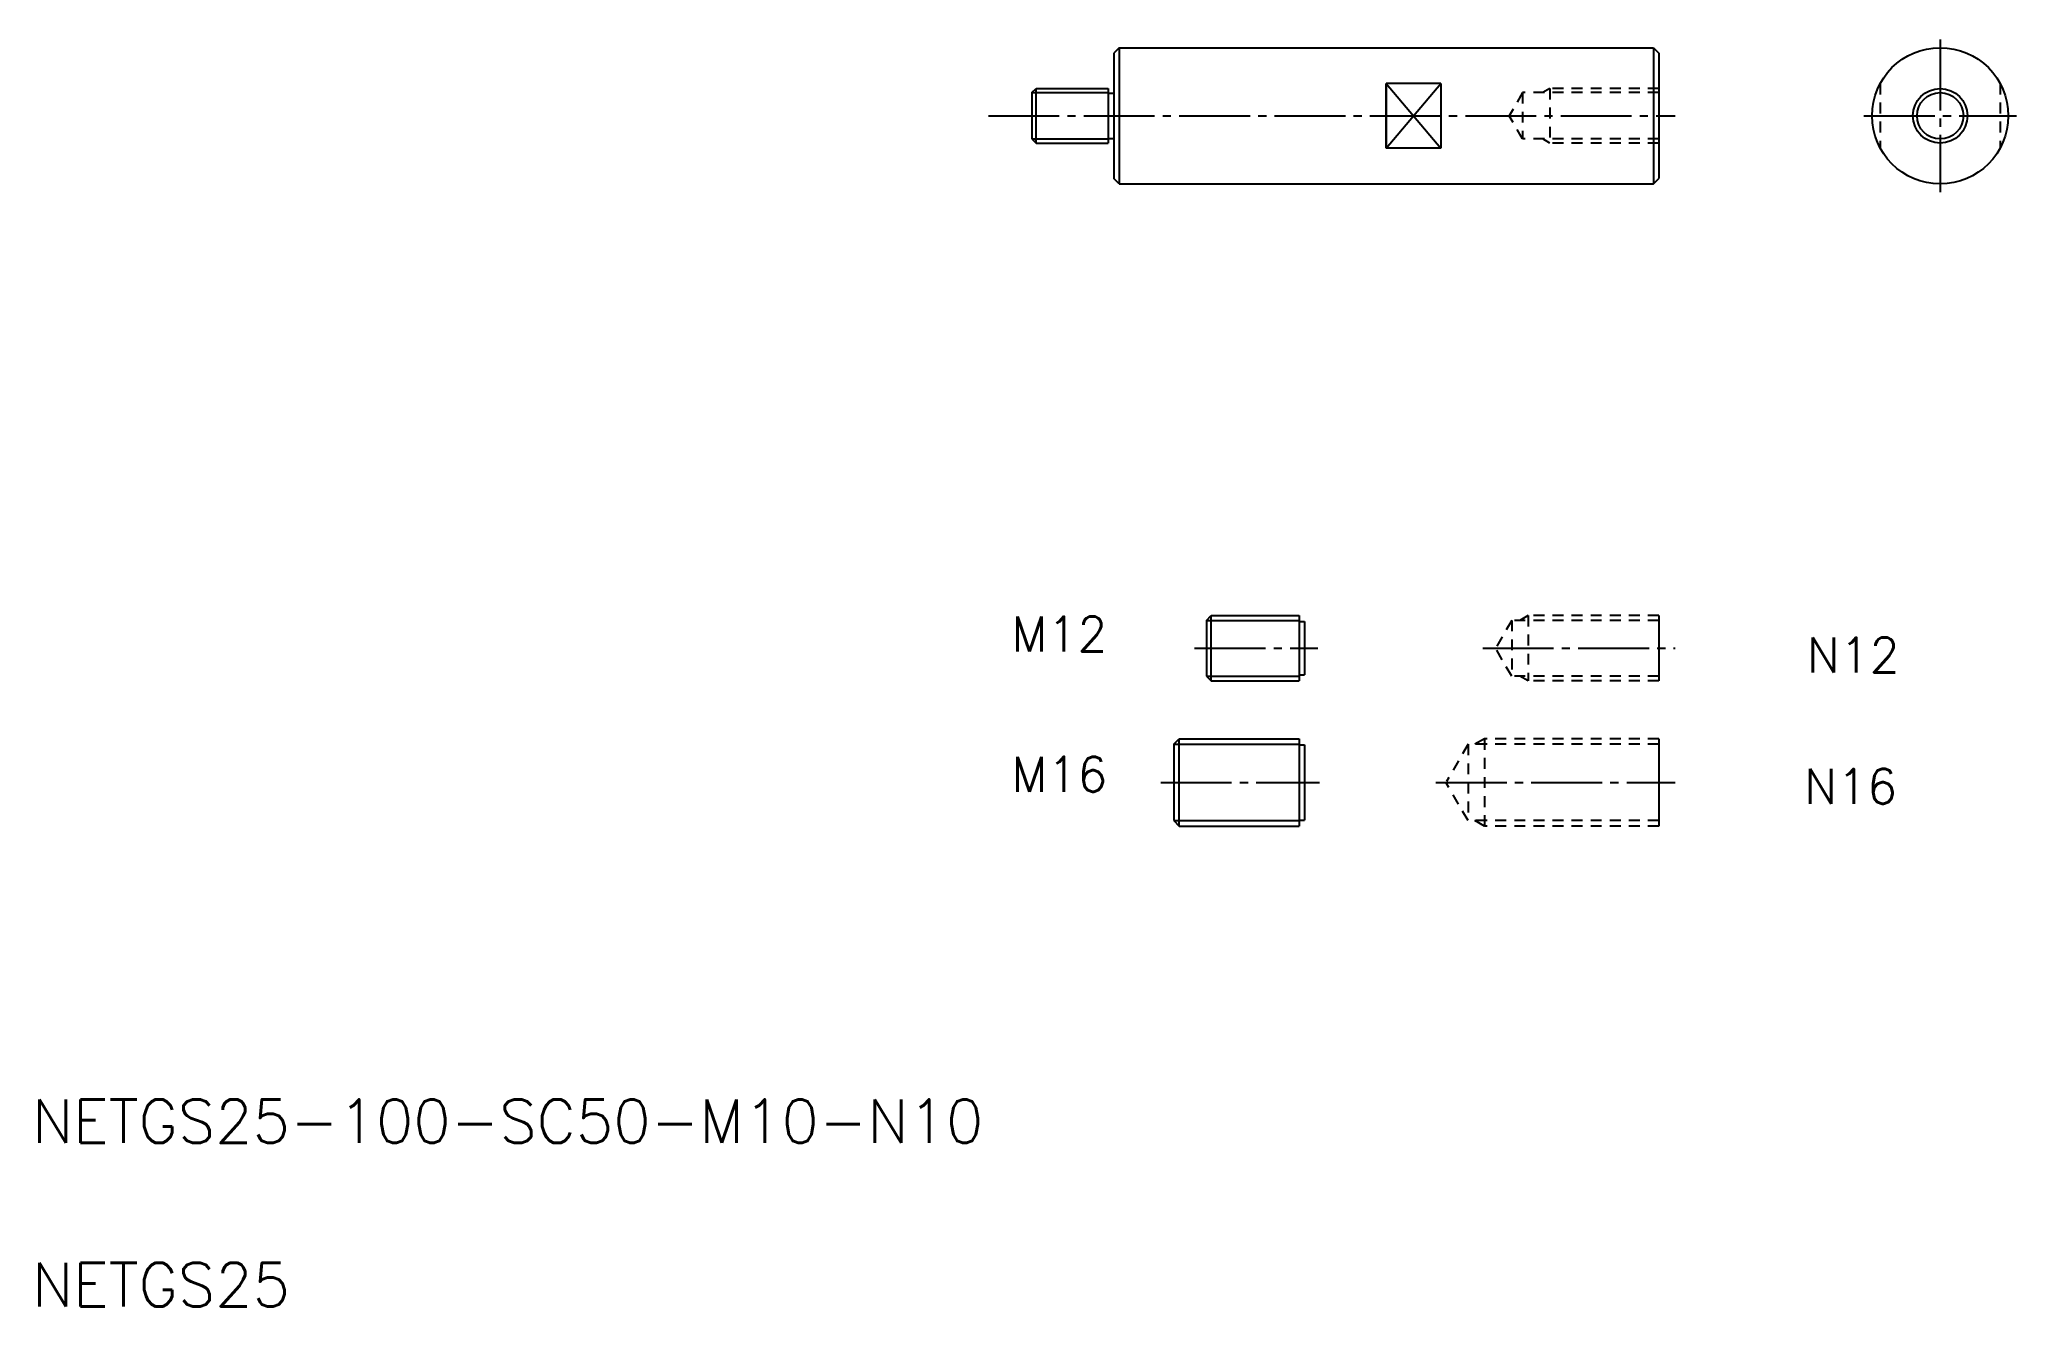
# Model space of a CAD drawing. Extents: x 21 to 384, y 20 to 252.
import ezdxf

# ---------------------------------------------------------------- set-up
doc = ezdxf.new("R2010")
doc.units = 0
doc.linetypes.add('CENTER', pattern=[17.5, 13, -1.5, 1.5, -1.5])
doc.linetypes.add('DASHED', pattern=[3.5, 2, -1.5])
doc.layers.get('0').update_dxf_attribs({"linetype": 'CONTINUOUS'})
doc.layers.add('CENTER', color=1, linetype='CENTER')
doc.styles.get("Standard").update_dxf_attribs({"font": 'txt', "height": 6.4, "bigfont": 'BIGFONT'})

msp = doc.modelspace()

# ---------------------------------------------------------------- linework, layer by layer
at = {"color": 7, "linetype": 'CONTINUOUS'}
for p, q in [((219.44, 250.96), (218.44, 249.96)), ((219.44, 250.96), (317.44, 250.96)), ((219.44, 250.96), (219.44, 225.96)), ((317.44, 250.96), (318.44, 249.96)), ((317.44, 250.96), (317.44, 225.96)), ((218.44, 249.96), (218.44, 226.96)), ((318.44, 249.96), (318.44, 226.96)), ((203.44, 242.71), (204.19, 243.46)), ((204.19, 243.46), (217.44, 243.46)), ((204.19, 233.46), (204.19, 243.46)), ((207.13, 243.46), (207.13, 243.46)), ((210.06, 243.46), (210.07, 243.46)), ((217.44, 243.46), (217.44, 233.46)), ((268.44, 244.39), (268.44, 232.52)), ((278.44, 244.39), (268.44, 244.39)), ((268.44, 232.52), (268.44, 244.39)), ((278.44, 244.39), (278.44, 232.52)), ((203.44, 242.71), (203.44, 234.21)), ((217.44, 242.61), (218.44, 242.61)), ((203.44, 234.21), (204.19, 233.46)), ((204.19, 233.46), (217.44, 233.46)), ((217.44, 234.31), (218.44, 234.31)), ((278.44, 232.52), (268.44, 232.52)), ((219.44, 225.96), (218.44, 226.96)), ((219.44, 225.96), (317.44, 225.96)), ((317.44, 225.96), (318.44, 226.96)), ((235.44, 145.89), (236.31, 146.77)), ((235.44, 145.89), (235.44, 135.64)), ((236.31, 146.77), (252.44, 146.77)), ((236.31, 134.77), (236.31, 146.77)), ((252.44, 146.77), (252.44, 134.77)), ((252.44, 145.67), (253.44, 145.67)), ((253.44, 145.67), (253.44, 135.87)), ((318.44, 146.77), (318.44, 134.77)), ((235.44, 135.64), (236.31, 134.77)), ((236.31, 134.77), (252.44, 134.77)), ((252.44, 135.87), (253.44, 135.87)), ((229.44, 123.14), (230.44, 124.14)), ((230.44, 108.14), (230.44, 124.14)), ((230.44, 124.14), (252.44, 124.14)), ((252.44, 124.14), (252.44, 108.14)), ((318.44, 124.14), (318.44, 108.14)), ((229.44, 123.14), (229.44, 109.14)), ((252.44, 123.04), (253.44, 123.04)), ((253.44, 123.04), (253.44, 109.24)), ((229.44, 109.14), (230.44, 108.14)), ((252.44, 109.24), (253.44, 109.24)), ((230.44, 108.14), (252.44, 108.14))]:
    msp.add_line(p, q, dxfattribs=at)
at = {"color": 3, "linetype": 'CONTINUOUS'}
for p, q in [((268.44, 232.52), (278.44, 244.39)), ((268.44, 244.39), (278.44, 232.52)), ((203.44, 242.71), (217.44, 242.71)), ((203.44, 234.21), (217.44, 234.21)), ((235.44, 145.89), (252.44, 145.89)), ((235.44, 135.64), (252.44, 135.64)), ((229.44, 123.14), (252.44, 123.14)), ((229.44, 109.14), (252.44, 109.14))]:
    msp.add_line(p, q, dxfattribs=at)
at = {"color": 3, "linetype": 'DASHED'}
for p, q in [((298.44, 243.46), (297.14, 242.71)), ((318.44, 243.46), (298.44, 243.46)), ((298.44, 243.46), (298.44, 233.46)), ((359.05, 244.39), (359.05, 232.52)), ((381.05, 244.39), (381.05, 232.52)), ((293.44, 242.71), (290.99, 238.46)), ((318.44, 242.71), (293.44, 242.71)), ((293.44, 242.71), (293.44, 234.21)), ((293.44, 234.21), (290.99, 238.46)), ((318.44, 234.21), (293.44, 234.21)), ((298.44, 233.46), (297.14, 234.21)), ((318.44, 233.46), (298.44, 233.46)), ((291.44, 145.89), (288.5, 140.79)), ((318.44, 145.89), (291.44, 145.89)), ((291.44, 145.89), (291.44, 135.64)), ((294.44, 146.77), (292.92, 145.89)), ((318.44, 146.77), (294.44, 146.77)), ((294.44, 146.77), (294.44, 134.77)), ((291.44, 135.64), (288.5, 140.74)), ((318.44, 135.64), (291.44, 135.64)), ((294.44, 134.77), (292.92, 135.64)), ((318.44, 134.77), (294.44, 134.77)), ((286.44, 124.14), (284.71, 123.14)), ((318.44, 124.14), (286.44, 124.14)), ((286.44, 124.14), (286.44, 108.14)), ((283.44, 123.14), (279.51, 116.34)), ((318.44, 123.14), (283.44, 123.14)), ((283.44, 123.14), (283.44, 109.14)), ((283.44, 109.14), (279.51, 115.94)), ((318.44, 109.14), (283.44, 109.14)), ((286.44, 108.14), (284.71, 109.14)), ((318.44, 108.14), (286.44, 108.14))]:
    msp.add_line(p, q, dxfattribs=at)
at = {"color": 7, "linetype": 'CONTINUOUS'}
for radius in [12.5, 4.25]:
    msp.add_circle((370.05, 238.46), radius, dxfattribs=at)
at = {"color": 3, "linetype": 'CONTINUOUS'}
msp.add_circle((370.05, 238.46), 5, dxfattribs=at)
at = {"layer": 'CENTER', "color": 1, "linetype": 'CENTER'}
for p, q in [((370.05, 252.46), (370.05, 224.46)), ((195.44, 238.46), (321.44, 238.46)), ((356.05, 238.46), (384.05, 238.46)), ((233.28, 140.77), (255.88, 140.77)), ((286.14, 140.77), (321.44, 140.77)), ((227.07, 116.14), (256.2, 116.14)), ((277.54, 116.14), (321.44, 116.14))]:
    msp.add_line(p, q, dxfattribs=at)

# ---------------------------------------------------------------- texts
at = {"color": 7, "linetype": 'CONTINUOUS'}
for s, height, p in [('M12', 6.4, (199.7, 140.18)), ('N12', 6.4, (345.59, 136.32)), ('M16', 6.4, (199.7, 114.45)), ('N16', 6.4, (345.13, 112.23)), ('NETGS25-100-SC50-M10-N10', 8, (20, 50)), ('NETGS25', 8, (20, 20))]:
    msp.add_text(s, height=height, dxfattribs=at).set_placement(p)

doc.saveas('drawing.dxf')
